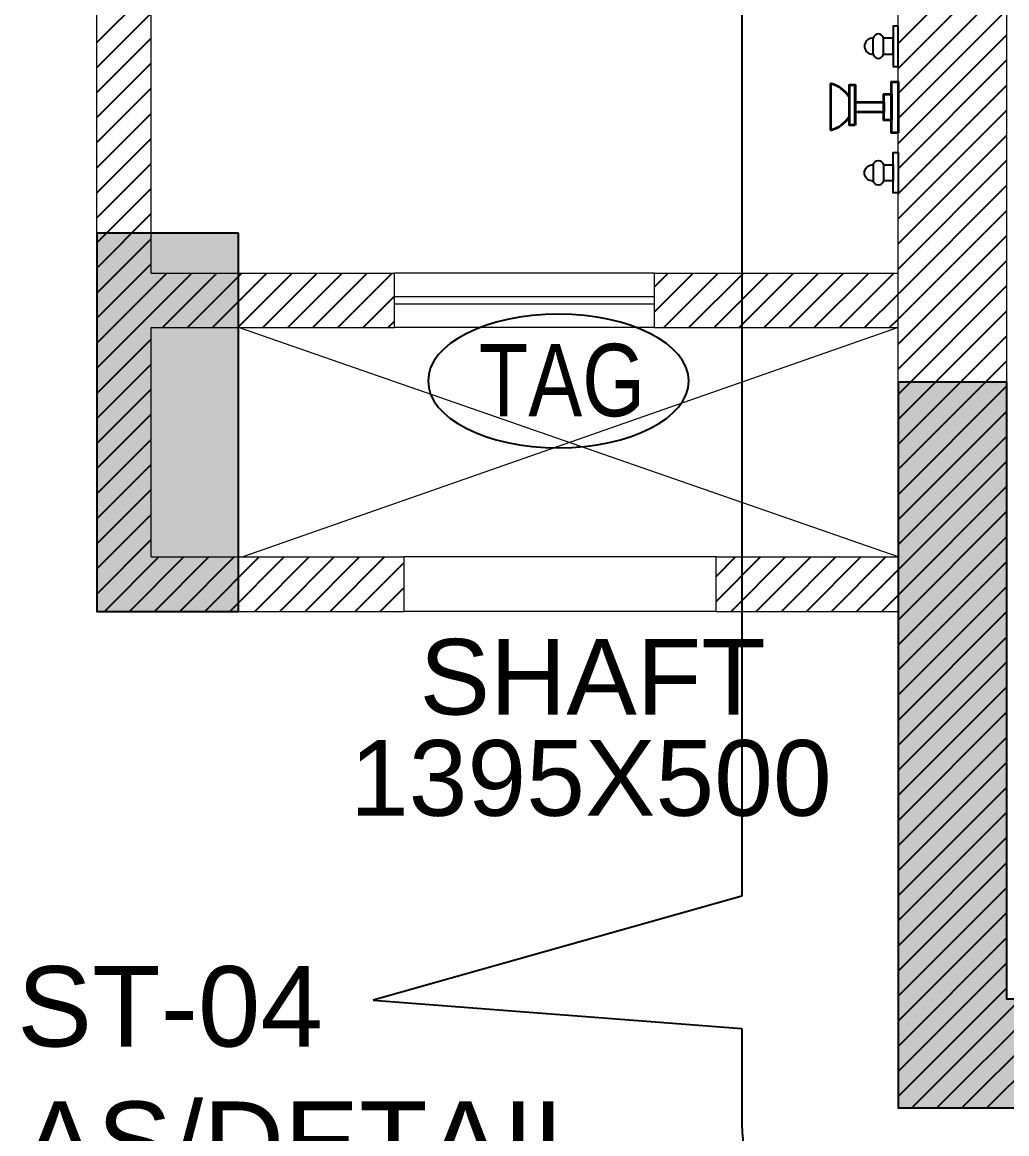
# Model space of a CAD drawing. Header units: millimetres. Extents: x 1277257 to 1543892, y 206696 to 309376.
# Drawn here: x 1329450 to 1331532, y 288847 to 291197 of the extents above; entities that cross this region are included whole.
import ezdxf
from ezdxf.enums import TextEntityAlignment as Align

# ---------------------------------------------------------------- set-up
doc = ezdxf.new("R2010")
doc.units = ezdxf.units.MM
doc.header["$LTSCALE"] = 500
doc.header["$MEASUREMENT"] = 0
doc.linetypes.add('HIDDEN', pattern=[0.375, 0.25, -0.125])
doc.layers.add('A-TAG', color=7, linetype='Continuous', true_color=0xef00ef)
for name, color, linetype in [('AHC-A-FURNITURE', 2, 'Continuous'), ('FIXTURE', 251, 'Continuous'), ('TEXT-RM NAME', 6, 'Continuous'), ('TOWER AREA COLUMN.', 6, 'Continuous')]:
    doc.layers.add(name, color=color, linetype=linetype)
for name, color, linetype, lineweight in [('CILL', 8, 'Continuous', 13), ('TILE', 252, 'Continuous', 13), ('TOWER COL HATCH', 253, 'Continuous', 20), ('Wall', 2, 'Continuous', 15), ('WIN', 144, 'Continuous', 15)]:
    doc.layers.add(name, color=color, linetype=linetype, lineweight=lineweight)
doc.styles.get("Standard").update_dxf_attribs({"font": 'arial.ttf'})

msp = doc.modelspace()

# ---------------------------------------------------------------- hatches: boundary and pattern name
at = {"layer": 'TOWER COL HATCH'}
h = msp.add_hatch(color=253, dxfattribs=at)
h.dxf.hatch_style = 1
h.paths.add_polyline_path([(1329907.1, 290751.4), (1329607.1, 290751.4), (1329607.1, 289951.4), (1329907.1, 289951.4)])
h = msp.add_hatch(color=253, dxfattribs=at)
h.dxf.hatch_style = 1
h.paths.add_polyline_path([(1331302.1, 290436.2), (1331302.1, 288901.2), (1331952.1, 288901.2), (1331952.1, 289131.2), (1331532.1, 289131.2), (1331532.1, 290436.2)])

# ---------------------------------------------------------------- linework, layer by layer
at = {"linetype": 'Continuous', "extrusion": (0, 0, -1)}
msp.add_ellipse((1330583.6, 290438.6), major_axis=(275.7, 0), ratio=0.512885, dxfattribs=at)
at = {"layer": 'A-TAG', "linetype": 'HIDDEN', "ltscale": 100}
for p, q in [((1330971.5, 293060.2), (1330971.5, 289348.8)), ((1330971.5, 289348.8), (1330192.2, 289129.5)), ((1330192.2, 289129.5), (1330971.5, 289069.5)), ((1330971.5, 289069.5), (1330971.5, 288882.6))]:
    msp.add_line(p, q, dxfattribs=at)
msp.add_arc((1331471.5, 288882.6), 500, 180, 270, dxfattribs=at)
at = {"layer": 'AHC-A-FURNITURE', "color": 1, "linetype": 'Continuous', "ltscale": 50, "true_color": 0xff0000}
for p, q in [((1331302.1, 291152.7), (1331532.1, 291382.7)), ((1331302.1, 291099.7), (1331532.1, 291329.7)), ((1331302.1, 291046.7), (1331532.1, 291276.7)), ((1331302.1, 290993.6), (1331532.1, 291223.6)), ((1331302.1, 290940.6), (1331532.1, 291170.6)), ((1331302.1, 290887.6), (1331532.1, 291117.6)), ((1331302.1, 290834.5), (1331532.1, 291064.5)), ((1331302.1, 290781.5), (1331532.1, 291011.5)), ((1331302.1, 290728.5), (1331532.1, 290958.5)), ((1331302.1, 290675.4), (1331532.1, 290905.4)), ((1331302.1, 290622.4), (1331532.1, 290852.4)), ((1331302.1, 290569.4), (1331532.1, 290799.4)), ((1331302.1, 290516.3), (1331532.1, 290746.3)), ((1331302.1, 290463.3), (1331532.1, 290693.3)), ((1331302.1, 290410.3), (1331532.1, 290640.3)), ((1331302.1, 290357.2), (1331532.1, 290587.2)), ((1331302.1, 290304.2), (1331532.1, 290534.2)), ((1331302.1, 290251.2), (1331532.1, 290481.2)), ((1331302.1, 290198.1), (1331532.1, 290428.1)), ((1331302.1, 290145.1), (1331532.1, 290375.1)), ((1331302.1, 290092.1), (1331532.1, 290322.1)), ((1331302.1, 290039), (1331532.1, 290269)), ((1331302.1, 289986), (1331532.1, 290216)), ((1331302.1, 289933), (1331532.1, 290163)), ((1331302.1, 289879.9), (1331532.1, 290109.9)), ((1331302.1, 289826.9), (1331532.1, 290056.9)), ((1331302.1, 289773.9), (1331532.1, 290003.9)), ((1331302.1, 289720.8), (1331532.1, 289950.8)), ((1331302.1, 289667.8), (1331532.1, 289897.8)), ((1331302.1, 289614.8), (1331532.1, 289844.8)), ((1331302.1, 289561.7), (1331532.1, 289791.7)), ((1331302.1, 289508.7), (1331532.1, 289738.7)), ((1331302.1, 289455.7), (1331532.1, 289685.7)), ((1331302.1, 289402.6), (1331532.1, 289632.6)), ((1331302.1, 289349.6), (1331532.1, 289579.6)), ((1331302.1, 289296.6), (1331532.1, 289526.6)), ((1331302.1, 289243.6), (1331532.1, 289473.6)), ((1331302.1, 289190.5), (1331532.1, 289420.5)), ((1331302.1, 289137.5), (1331532.1, 289367.5)), ((1331302.1, 289084.5), (1331532.1, 289314.5)), ((1331302.1, 289031.4), (1331532.1, 289261.4)), ((1331302.1, 288978.4), (1331532.1, 289208.4)), ((1331302.1, 288925.4), (1331532.1, 289155.4)), ((1331331, 288901.2), (1331561, 289131.2)), ((1331384, 288901.2), (1331614, 289131.2)), ((1331437.1, 288901.2), (1331667.1, 289131.2)), ((1331490.1, 288901.2), (1331720.1, 289131.2))]:
    msp.add_line(p, q, dxfattribs=at)
at = {"layer": 'AHC-A-FURNITURE', "color": 5, "linetype": 'Continuous', "ltscale": 50, "true_color": 0x0000ff}
for p, q in [((1329607.1, 291154.8), (1329722.1, 291269.8)), ((1329607.1, 291101.8), (1329722.1, 291216.8)), ((1329607.1, 291048.7), (1329722.1, 291163.7)), ((1329607.1, 290995.7), (1329722.1, 291110.7)), ((1329607.1, 290942.7), (1329722.1, 291057.7)), ((1329607.1, 290889.6), (1329722.1, 291004.6)), ((1329607.1, 290836.6), (1329722.1, 290951.6)), ((1329607.1, 290783.6), (1329722.1, 290898.6)), ((1329607.1, 290730.5), (1329722.1, 290845.5)), ((1329607.1, 290677.5), (1329722.1, 290792.5)), ((1329607.1, 290624.5), (1329722.1, 290739.5)), ((1329607.1, 290571.4), (1329722.1, 290686.4)), ((1329607.1, 290518.4), (1329755.1, 290666.4)), ((1329607.1, 290465.4), (1329808.1, 290666.4)), ((1329746.2, 290551.4), (1329861.2, 290666.4)), ((1329799.2, 290551.4), (1329914.2, 290666.4)), ((1329852.2, 290551.4), (1329967.2, 290666.4)), ((1329905.3, 290551.4), (1330020.3, 290666.4)), ((1329958.3, 290551.4), (1330073.3, 290666.4)), ((1330011.3, 290551.4), (1330126.3, 290666.4)), ((1330064.4, 290551.4), (1330179.4, 290666.4)), ((1330117.4, 290551.4), (1330232.4, 290666.4)), ((1330787.1, 290637.7), (1330815.8, 290666.4)), ((1330787.1, 290584.7), (1330868.8, 290666.4)), ((1330806.8, 290551.4), (1330921.8, 290666.4)), ((1330859.9, 290551.4), (1330974.9, 290666.4)), ((1330912.9, 290551.4), (1331027.9, 290666.4)), ((1330965.9, 290551.4), (1331080.9, 290666.4)), ((1331019, 290551.4), (1331134, 290666.4)), ((1331072, 290551.4), (1331187, 290666.4)), ((1331125, 290551.4), (1331240, 290666.4)), ((1331178.1, 290551.4), (1331293.1, 290666.4)), ((1331231.1, 290551.4), (1331302.1, 290622.4)), ((1330170.4, 290551.4), (1330237.1, 290618.1)), ((1330223.5, 290551.4), (1330237.1, 290565)), ((1331284.1, 290551.4), (1331302.1, 290569.4)), ((1329607.1, 290412.3), (1329722.1, 290527.3)), ((1329607.1, 290359.3), (1329722.1, 290474.3)), ((1329607.1, 290306.3), (1329722.1, 290421.3)), ((1329607.1, 290253.2), (1329722.1, 290368.2)), ((1329607.1, 290200.2), (1329722.1, 290315.2)), ((1329607.1, 290147.2), (1329722.1, 290262.2)), ((1329607.1, 290094.1), (1329722.1, 290209.1)), ((1329607.1, 290041.1), (1329722.1, 290156.1)), ((1329607.1, 289988.1), (1329722.1, 290103.1)), ((1329623.5, 289951.4), (1329738.5, 290066.4)), ((1329676.5, 289951.4), (1329791.5, 290066.4)), ((1329729.5, 289951.4), (1329844.5, 290066.4)), ((1329782.6, 289951.4), (1329897.6, 290066.4)), ((1329835.6, 289951.4), (1329950.6, 290066.4)), ((1329888.6, 289951.4), (1330003.6, 290066.4)), ((1329941.7, 289951.4), (1330056.7, 290066.4)), ((1329994.7, 289951.4), (1330109.7, 290066.4)), ((1330047.7, 289951.4), (1330162.7, 290066.4)), ((1330100.8, 289951.4), (1330215.8, 290066.4)), ((1330917.1, 290025.3), (1330958.2, 290066.4)), ((1330917.1, 289972.2), (1331011.3, 290066.4)), ((1330949.3, 289951.4), (1331064.3, 290066.4)), ((1331002.3, 289951.4), (1331117.3, 290066.4)), ((1331055.4, 289951.4), (1331170.4, 290066.4)), ((1331108.4, 289951.4), (1331223.4, 290066.4)), ((1331161.4, 289951.4), (1331276.4, 290066.4)), ((1330153.8, 289951.4), (1330257.1, 290054.7)), ((1331214.5, 289951.4), (1331302.1, 290039)), ((1330206.8, 289951.4), (1330257.1, 290001.7)), ((1331267.5, 289951.4), (1331302.1, 289986))]:
    msp.add_line(p, q, dxfattribs=at)
at = {"layer": 'CILL'}
for p, q in [((1330917.1, 290066.4), (1330257.1, 290066.4)), ((1330917.1, 289951.4), (1330257.1, 289951.4))]:
    msp.add_line(p, q, dxfattribs=at)
at = {"layer": 'FIXTURE'}
for p, q in [((1331249.8, 291129.6), (1331249.8, 291163.8)), ((1331271.1, 291129.6), (1331271.1, 291163.8)), ((1331249.8, 290895.9), (1331249.8, 290861.7)), ((1331271.1, 290895.9), (1331271.1, 290861.7))]:
    msp.add_line(p, q, dxfattribs=at)
at = {"layer": 'FIXTURE', "lineweight": 35}
for p, q in [((1331159.2, 291067.8), (1331159.2, 290969)), ((1331159.2, 291067.8), (1331159.2, 290969)), ((1331211.6, 290979.5), (1331211.6, 291064.9))]:
    msp.add_line(p, q, dxfattribs=at)
at = {"layer": 'FIXTURE', "elevation": 0}
for points in [[(1331302.1, 291188.9), (1331292, 291188.9), (1331292, 291103.9), (1331302.1, 291103.9)], [(1331302.1, 290836.6), (1331292, 290836.6), (1331292, 290921.6), (1331302.1, 290921.6)]]:
    msp.add_lwpolyline(points, close=True, dxfattribs=at)
for points in [[(1331292, 291163.8), (1331271.1, 291163.8, 0.824506), (1331249.8, 291163.8), (1331246.2, 291163.8, 0.878203), (1331246.2, 291129.6), (1331249.8, 291129.6, 0.824506), (1331271.1, 291129.6), (1331292, 291129.6), (1331292, 291163.8)], [(1331292, 290861.7), (1331271.1, 290861.7, -0.824506), (1331249.8, 290861.7), (1331246.2, 290861.7, -0.878203), (1331246.2, 290895.9), (1331249.8, 290895.9, -0.824506), (1331271.1, 290895.9), (1331292, 290895.9), (1331292, 290861.7)]]:
    msp.add_lwpolyline(points, format="xyb", close=True, dxfattribs=at)
at = {"layer": 'FIXTURE', "lineweight": 35}
for points in [[(1331302.1, 290963.5), (1331288.1, 290963.5), (1331288.1, 291071.5), (1331302.1, 291071.5)], [(1331302.1, 290963.5), (1331288.1, 290963.5), (1331288.1, 291071.5), (1331302.1, 291071.5)], [(1331288.1, 290989.9), (1331272.1, 290989.9), (1331272.1, 291045.1), (1331288.1, 291045.1)], [(1331288.1, 290989.9), (1331272.1, 290989.9), (1331272.1, 291045.1), (1331288.1, 291045.1)]]:
    msp.add_lwpolyline(points, close=True, dxfattribs=at)
for points in [[(1331211.6, 290979.5), (1331205.6, 290979.5), (1331199.6, 290979.5), (1331199.6, 291064.9), (1331211.6, 291064.9)], [(1331211.6, 290979.5), (1331205.6, 290979.5), (1331199.6, 290979.5), (1331199.6, 291064.9), (1331211.6, 291064.9), (1331211.6, 290979.5)], [(1331211.6, 291028), (1331272.1, 291028), (1331272.1, 291007), (1331211.6, 291007)], [(1331211.6, 291028), (1331272.1, 291028), (1331272.1, 291007), (1331211.6, 291007)]]:
    msp.add_lwpolyline(points, dxfattribs=at)
for centre, start, end in [((1331141.7, 291000.7), 33.4035, 75.4116), ((1331141.7, 291000.7), 33.4035, 75.4116), ((1331141.7, 291036.1), 284.5884, 326.5965), ((1331141.7, 291036.1), 284.5884, 326.5965)]:
    msp.add_arc(centre, 69.3, start, end, dxfattribs=at)
at = {"layer": 'TILE', "linetype": 'HIDDEN', "ltscale": 45}
for p, q in [((1331302.1, 290066.4), (1329907.1, 290551.4)), ((1331302.1, 290551.4), (1329916.1, 290066.4))]:
    msp.add_line(p, q, dxfattribs=at)
at = {"layer": 'TOWER AREA COLUMN.'}
msp.add_lwpolyline([(1329907.1, 290751.4), (1329607.1, 290751.4), (1329607.1, 289951.4), (1329907.1, 289951.4)], close=True, dxfattribs=at)
msp.add_lwpolyline([(1331302.1, 290436.2), (1331302.1, 288901.2), (1331952.1, 288901.2), (1331952.1, 289131.2), (1331532.1, 289131.2), (1331532.1, 290436.2), (1331302.1, 290436.2)], dxfattribs=at)
at = {"layer": 'Wall'}
for p, q in [((1329607.1, 289951.4), (1329607.1, 293176.4)), ((1331302.1, 288901.2), (1331302.1, 293176.4)), ((1331532.1, 289131.2), (1331532.1, 293176.4)), ((1329722.1, 290666.4), (1329722.1, 293061.4)), ((1329722.1, 290666.4), (1330237.1, 290666.4)), ((1330237.1, 290551.4), (1330237.1, 290666.4)), ((1330787.1, 290551.4), (1330787.1, 290666.4)), ((1330787.1, 290666.4), (1331302.1, 290666.4)), ((1329722.1, 290551.4), (1330237.1, 290551.4)), ((1329722.1, 290066.4), (1329722.1, 290551.4)), ((1330787.1, 290551.4), (1331302.1, 290551.4)), ((1329722.1, 290066.4), (1330257.1, 290066.4)), ((1330257.1, 289951.4), (1330257.1, 290066.4)), ((1330917.1, 289951.4), (1330917.1, 290066.4)), ((1330917.1, 290066.4), (1331302.1, 290066.4)), ((1329607.1, 289951.4), (1330257.1, 289951.4)), ((1330917.1, 289951.4), (1331302.1, 289951.4))]:
    msp.add_line(p, q, dxfattribs=at)
at = {"layer": 'Wall', "linetype": 'Continuous'}
for p, q in [((1332732.1, 289131.2), (1331532.1, 289131.2)), ((1332732.1, 288901.2), (1331302.1, 288901.2))]:
    msp.add_line(p, q, dxfattribs=at)
at = {"layer": 'WIN'}
for p, q in [((1330787.1, 290666.4), (1330237.1, 290666.4)), ((1330787.1, 290551.4), (1330237.1, 290551.4))]:
    msp.add_line(p, q, dxfattribs=at)
at = {"layer": 'WIN', "linetype": 'HIDDEN', "ltscale": 50}
for p, q in [((1330787.1, 290616.4), (1330237.1, 290616.4)), ((1330787.1, 290601.4), (1330237.1, 290601.4))]:
    msp.add_line(p, q, dxfattribs=at)

# ---------------------------------------------------------------- texts
at = {"width": 0.8}
msp.add_attdef('TAG', text='', height=153.1, dxfattribs=at).set_placement((1330591.4, 290440.6), align=Align.MIDDLE_CENTER)
at = {"layer": 'TEXT-RM NAME'}
for s, p in [('SHAFT', (1330290, 289733.1)), ('1395X500', (1330142.7, 289519.1))]:
    msp.add_text(s, height=160, dxfattribs=at).set_placement(p)
for s, p in [('ST-04', (1329438.8, 289031.1)), ('AS/DETAIL', (1329449.5, 288744.9))]:
    msp.add_text(s, height=170, rotation=360, dxfattribs=at).set_placement(p)

doc.saveas('drawing.dxf')
